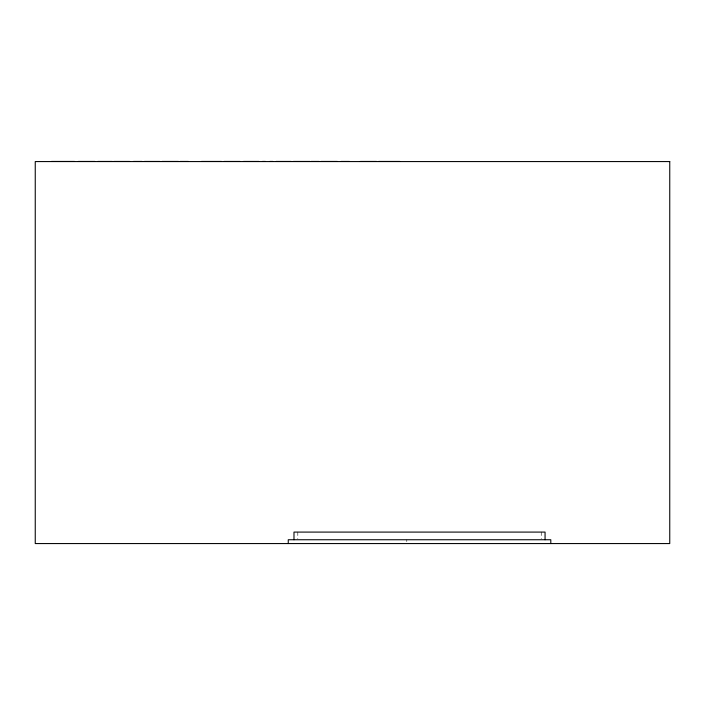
<?xml version="1.0" encoding="UTF-8"?>
<svg xmlns="http://www.w3.org/2000/svg" width="705" height="705" viewBox="0 0 705 705"><rect width="100%" height="100%" fill="white"/><g stroke="black" fill="none" stroke-linecap="round" stroke-linejoin="round"><path stroke-width="0.53" stroke-dasharray="3.52 2.64" d="M541.246 532.09L541.246 538.646M406.785 539.739L406.785 541.651M297.81 532.09L297.81 538.646"/><path stroke-width="1.06" d="M51.439 161.436L74.563 161.436M78.317 161.436L94.955 161.436M97.783 161.436L112.359 161.436M113.672 161.436L129.738 161.436M133.448 161.436L142.005 161.436M144.34 161.436L159.823 161.436M162.071 161.436L178.462 161.436M180.189 161.436L188.367 161.436M201.454 161.436L221.493 161.436M223.97 161.436L240.026 161.436M243.428 161.436L258.911 161.436M262.445 161.436L265.406 161.436M269.839 161.436L272.844 161.436M276.113 161.436L291.165 161.436M293.306 161.436L309.936 161.436M311.037 161.436L319.215 161.436M320.978 161.436L337.369 161.436M340.964 161.436L349.521 161.436M360.308 161.436L376.567 161.436M378.647 161.436L399.832 161.436M550.799 543.564L550.799 539.739L288.257 539.739L288.257 543.564M545.062 539.739L545.062 532.09L293.985 532.09L293.985 539.739M669.75 161.568L35.25 161.568L35.25 543.564L669.75 543.564L669.75 161.568"/></g></svg>
